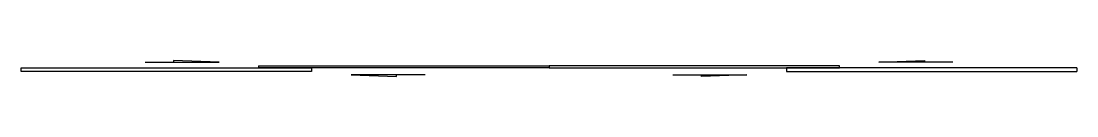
# Model space of a CAD drawing. Header units: millimetres. Extents: x 0 to 4000, y -34 to 28.
import ezdxf

# ---------------------------------------------------------------- set-up
doc = ezdxf.new("R2010")
doc.units = ezdxf.units.MM
doc.layers.add('Sunac_Gridline_Glass', color=134, linetype='Continuous')

# ---------------------------------------------------------------- blocks, each defined once
blk = doc.blocks.new('RCArray11')
at = {"layer": 'Sunac_Gridline_Glass'}
for p, q in [((0, 0), (280.3, 0)), ((108.2, 7.2), (108.2, 0)), ((280.3, 0), (108.2, 7.2))]:
    blk.add_line(p, q, dxfattribs=at)

msp = doc.modelspace()

# ---------------------------------------------------------------- linework, layer by layer
at = {"layer": 'Sunac_Gridline_Glass', "linetype": 'Continuous'}
for p, q in [((0, -14), (0, 0)), ((0, 0), (1100, 0)), ((900, 7.7), (900, 7.7)), ((900, 7.7), (2000, 7.7)), ((1100, 0), (1100, -14)), ((2000, 7.7), (2000, 0)), ((3100, 7.7), (2000, 7.7)), ((3100, 7.7), (3100, 7.7)), ((1100, -14), (0, -14)), ((2000, 0), (900, 0)), ((2000, 0), (3100, 0)), ((2900, 0), (2900, -14)), ((4000, 0), (2900, 0)), ((2900, -14), (4000, -14)), ((4000, 0), (4000, -14))]:
    msp.add_line(p, q, dxfattribs=at)
at = {"layer": 'Sunac_Gridline_Glass'}
for p, q in [((900, 7.7), (900, 0)), ((3100, 0), (3100, 7.7))]:
    msp.add_line(p, q, dxfattribs=at)

# ---------------------------------------------------------------- block references
msp.add_blockref('RCArray11', (469.7, 20.9))
at = {"extrusion": (0, 0, -1), "zscale": -1}
msp.add_blockref('RCArray11', (-3530.3, 20.9), dxfattribs=at)
at = {"rotation": 180}
msp.add_blockref('RCArray11', (1530.3, -26.3), dxfattribs=at)
at = {"extrusion": (0, 0, -1), "zscale": -1, "rotation": 180}
msp.add_blockref('RCArray11', (-2469.7, -26.3), dxfattribs=at)

doc.saveas('drawing.dxf')
